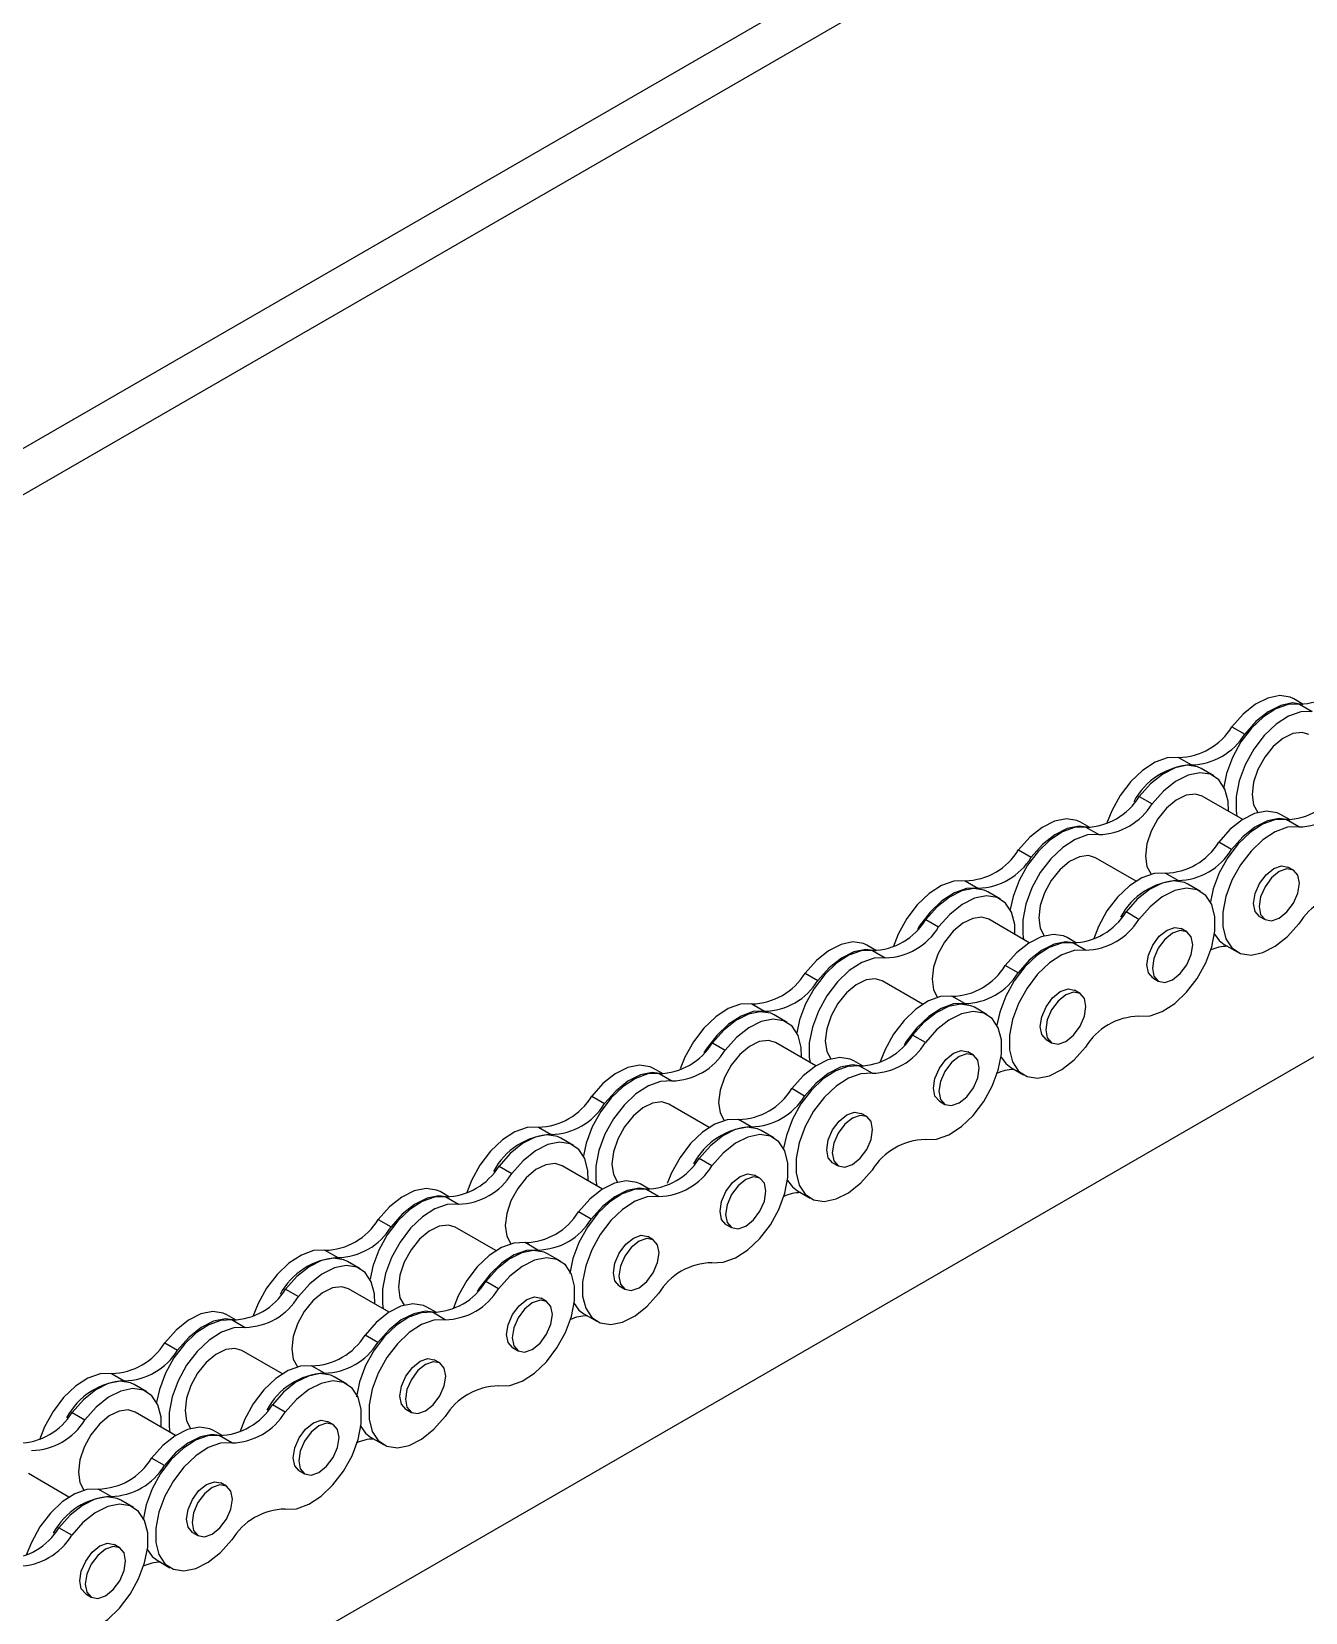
# Model space of a CAD drawing. Header units: metres. Extents: x 0 to 21025, y 0 to 14850.
# Drawn here: x 13268.2 to 13375.4, y 5586.8 to 5719.9 of the extents above; entities that cross this region are included whole.
import ezdxf

# ---------------------------------------------------------------- set-up
doc = ezdxf.new("R2010")
doc.units = ezdxf.units.M
doc.header["$LTSCALE"] = 25
doc.layers.add('SL4', color=4, linetype='Continuous')

msp = doc.modelspace()

# ---------------------------------------------------------------- linework, layer by layer
at = {"layer": 'SL4'}
for p, q in [((13072.59, 5572.262), (14009.488, 6113.122)), ((13072.59, 5568.373), (14009.488, 6109.233)), ((13171.252, 5515.305), (14108.151, 6056.165)), ((13375.242, 5663.239), (13374.442, 5663.7)), ((13374.91, 5663.267), (13375.984, 5662.646)), ((13369.237, 5661.357), (13370.312, 5660.737)), ((13364.747, 5658.765), (13365.822, 5658.145)), ((13367.719, 5657.213), (13366.644, 5657.834)), ((13361.439, 5655.49), (13362.514, 5654.87)), ((13370.146, 5653.549), (13366.739, 5655.516)), ((13357.281, 5652.87), (13356.482, 5653.332)), ((13374.126, 5653.514), (13373.326, 5653.976)), ((13374.869, 5652.922), (13373.794, 5653.543)), ((13356.949, 5652.898), (13358.024, 5652.278)), ((13351.277, 5650.989), (13352.352, 5650.368)), ((13369.196, 5651.012), (13368.121, 5651.633)), ((13361.166, 5648.365), (13357.759, 5650.332)), ((13374.419, 5649.279), (13373.953, 5649.548)), ((13346.787, 5648.397), (13347.861, 5647.776)), ((13364.706, 5648.42), (13363.631, 5649.041)), ((13366.603, 5647.489), (13365.528, 5648.109)), ((13349.758, 5646.845), (13348.684, 5647.465)), ((13361.398, 5645.146), (13360.323, 5645.766)), ((13371.555, 5645.394), (13372.021, 5645.125)), ((13343.479, 5645.122), (13344.554, 5644.502)), ((13352.185, 5643.181), (13348.778, 5645.147)), ((13365.439, 5644.095), (13364.973, 5644.364)), ((13339.321, 5642.502), (13338.521, 5642.964)), ((13356.165, 5643.146), (13355.366, 5643.608)), ((13356.908, 5642.554), (13355.833, 5643.174)), ((13368.589, 5643.04), (13369.664, 5642.419)), ((13338.989, 5642.53), (13340.063, 5641.91)), ((13333.316, 5640.62), (13334.391, 5640)), ((13343.205, 5637.996), (13339.798, 5639.963)), ((13351.236, 5640.644), (13350.161, 5641.265)), ((13362.575, 5640.209), (13363.04, 5639.941)), ((13346.746, 5638.052), (13345.671, 5638.672)), ((13356.458, 5638.911), (13355.993, 5639.18)), ((13328.826, 5638.028), (13329.901, 5637.408)), ((13348.643, 5637.121), (13347.568, 5637.741)), ((13331.798, 5636.476), (13330.723, 5637.097)), ((13325.518, 5634.754), (13326.593, 5634.133)), ((13334.225, 5632.812), (13330.818, 5634.779)), ((13343.438, 5634.777), (13342.363, 5635.398)), ((13353.594, 5635.025), (13354.06, 5634.756)), ((13347.478, 5633.727), (13347.012, 5633.995)), ((13321.36, 5632.134), (13320.561, 5632.595)), ((13321.028, 5632.162), (13322.103, 5631.541)), ((13338.205, 5632.778), (13337.405, 5633.239)), ((13338.948, 5632.185), (13337.873, 5632.806)), ((13350.629, 5632.671), (13351.703, 5632.051)), ((13333.275, 5630.276), (13332.2, 5630.896)), ((13315.356, 5630.252), (13316.431, 5629.632)), ((13325.245, 5627.628), (13321.838, 5629.595)), ((13344.614, 5629.841), (13345.08, 5629.572)), ((13328.785, 5627.684), (13327.71, 5628.304)), ((13338.498, 5628.542), (13338.032, 5628.811)), ((13310.866, 5627.66), (13311.94, 5627.039)), ((13313.837, 5626.108), (13312.763, 5626.728)), ((13330.682, 5626.752), (13329.607, 5627.373)), ((13307.558, 5624.385), (13308.633, 5623.765)), ((13316.264, 5622.444), (13312.857, 5624.411)), ((13325.477, 5624.409), (13324.402, 5625.029)), ((13335.634, 5624.657), (13336.1, 5624.388)), ((13320.244, 5622.409), (13319.445, 5622.871)), ((13329.518, 5623.358), (13329.052, 5623.627)), ((13303.4, 5621.765), (13302.6, 5622.227)), ((13303.068, 5621.793), (13304.142, 5621.173)), ((13320.987, 5621.817), (13319.912, 5622.437)), ((13332.668, 5622.303), (13333.743, 5621.682)), ((13315.315, 5619.907), (13314.24, 5620.528)), ((13297.395, 5619.884), (13298.47, 5619.263)), ((13307.284, 5617.26), (13303.877, 5619.226)), ((13326.654, 5619.473), (13327.119, 5619.204)), ((13310.825, 5617.315), (13309.75, 5617.936)), ((13320.537, 5618.174), (13320.072, 5618.443)), ((13292.905, 5617.292), (13293.98, 5616.671)), ((13295.877, 5615.74), (13294.802, 5616.36)), ((13312.722, 5616.384), (13311.647, 5617.004)), ((13289.597, 5614.017), (13290.672, 5613.396)), ((13298.304, 5612.075), (13294.897, 5614.042)), ((13307.517, 5614.041), (13306.442, 5614.661)), ((13317.673, 5614.288), (13318.139, 5614.02)), ((13302.284, 5612.041), (13301.484, 5612.503)), ((13303.027, 5611.449), (13301.952, 5612.069)), ((13311.557, 5612.99), (13311.091, 5613.259)), ((13285.439, 5611.397), (13284.64, 5611.858)), ((13285.107, 5611.425), (13286.182, 5610.804)), ((13314.708, 5611.934), (13315.782, 5611.314)), ((13279.435, 5609.515), (13280.51, 5608.895)), ((13297.354, 5609.539), (13296.279, 5610.159)), ((13289.324, 5606.891), (13285.917, 5608.858)), ((13302.577, 5607.806), (13302.111, 5608.074)), ((13308.693, 5609.104), (13309.159, 5608.835)), ((13274.945, 5606.923), (13276.019, 5606.303)), ((13292.864, 5606.947), (13291.789, 5607.567)), ((13277.916, 5605.371), (13276.842, 5605.992)), ((13294.761, 5606.015), (13293.686, 5606.636)), ((13289.556, 5603.672), (13288.481, 5604.293)), ((13271.637, 5603.649), (13272.712, 5603.028)), ((13280.343, 5601.707), (13276.936, 5603.674)), ((13293.597, 5602.622), (13293.131, 5602.89)), ((13299.713, 5603.92), (13300.179, 5603.651)), ((13284.323, 5601.673), (13283.524, 5602.134)), ((13285.066, 5601.08), (13283.991, 5601.701)), ((13296.747, 5601.566), (13297.822, 5600.946)), ((13279.394, 5599.171), (13278.319, 5599.791)), ((13290.733, 5598.736), (13291.198, 5598.467)), ((13271.363, 5596.523), (13267.956, 5598.49)), ((13284.616, 5597.437), (13284.151, 5597.706)), ((13274.904, 5596.578), (13273.829, 5597.199)), ((13276.801, 5595.647), (13275.726, 5596.268)), ((13271.596, 5593.304), (13270.521, 5593.924)), ((13281.752, 5593.552), (13282.218, 5593.283)), ((13275.636, 5592.253), (13275.17, 5592.522)), ((13278.787, 5591.198), (13279.861, 5590.577)), ((13272.772, 5588.367), (13273.238, 5588.099))]:
    msp.add_line(p, q, dxfattribs=at)
at = {"layer": 'SL4', "flags": 128}
for points in [[(13374.442, 5663.7), (13374.15, 5663.839), (13373.263, 5663.976), (13372.265, 5663.774), (13371.218, 5663.245), (13370.187, 5662.422), (13369.237, 5661.357)], [(13374.91, 5663.267), (13373.96, 5663.235), (13372.929, 5662.868), (13371.882, 5662.188), (13370.883, 5661.237), (13369.997, 5660.076), (13369.278, 5658.778), (13368.773, 5657.424), (13368.518, 5656.162)], [(13375.984, 5662.646), (13375.035, 5662.615), (13374.004, 5662.247), (13372.957, 5661.567), (13371.958, 5660.617), (13371.072, 5659.456), (13370.353, 5658.158), (13369.847, 5656.803), (13369.586, 5655.479), (13369.586, 5654.267), (13369.66, 5653.829)], [(13375.16, 5663.241), (13374.338, 5663.356), (13373.34, 5663.153), (13372.292, 5662.624), (13371.261, 5661.801), (13370.312, 5660.737)], [(13375.719, 5660.7), (13375.139, 5660.879), (13374.362, 5660.782), (13373.53, 5660.374), (13372.716, 5659.69), (13371.994, 5658.791), (13371.426, 5657.756), (13371.064, 5656.679), (13370.939, 5655.654)], [(13364.747, 5658.765), (13363.798, 5658.734), (13362.767, 5658.366), (13361.719, 5657.686), (13360.721, 5656.735), (13359.835, 5655.575), (13359.116, 5654.276), (13358.69, 5653.184)], [(13366.644, 5657.834), (13366.352, 5657.972), (13365.466, 5658.109), (13364.467, 5657.907), (13363.42, 5657.378), (13362.389, 5656.555), (13361.439, 5655.49)], [(13368.939, 5654.245), (13368.912, 5655.09), (13368.651, 5656.113), (13368.145, 5656.883), (13367.427, 5657.351), (13366.54, 5657.489), (13365.542, 5657.287), (13364.494, 5656.758), (13363.464, 5655.935), (13362.514, 5654.87)], [(13366.739, 5655.516), (13366.159, 5655.695), (13365.382, 5655.598), (13364.55, 5655.19), (13363.736, 5654.506), (13363.013, 5653.606), (13362.446, 5652.572), (13362.083, 5651.495), (13361.959, 5650.47)], [(13370.939, 5655.654), (13371.064, 5654.773), (13371.409, 5654.132)], [(13356.482, 5653.332), (13356.189, 5653.47), (13355.303, 5653.608), (13354.305, 5653.406), (13353.257, 5652.876), (13352.226, 5652.054), (13351.277, 5650.989)], [(13373.794, 5653.543), (13372.844, 5653.511), (13371.813, 5653.144), (13370.766, 5652.463), (13369.768, 5651.513), (13368.881, 5650.352), (13368.163, 5649.054), (13367.657, 5647.7), (13367.425, 5646.618)], [(13373.326, 5653.976), (13373.034, 5654.114), (13372.148, 5654.252), (13371.149, 5654.05), (13370.102, 5653.521), (13369.071, 5652.698), (13368.121, 5651.633)], [(13374.044, 5653.517), (13373.222, 5653.631), (13372.224, 5653.429), (13371.177, 5652.9), (13370.146, 5652.077), (13369.196, 5651.012)], [(13356.949, 5652.898), (13356, 5652.867), (13354.969, 5652.499), (13353.921, 5651.819), (13352.923, 5650.869), (13352.037, 5649.708), (13351.318, 5648.41), (13350.812, 5647.056), (13350.58, 5645.973)], [(13358.024, 5652.278), (13357.074, 5652.246), (13356.044, 5651.879), (13354.996, 5651.199), (13353.998, 5650.248), (13353.111, 5649.087), (13352.393, 5647.789), (13351.887, 5646.435), (13351.626, 5645.11), (13351.626, 5643.898), (13351.7, 5643.461)], [(13357.199, 5652.873), (13356.378, 5652.987), (13355.379, 5652.785), (13354.332, 5652.256), (13353.301, 5651.433), (13352.352, 5650.368)], [(13374.869, 5652.922), (13373.919, 5652.891), (13372.888, 5652.523), (13371.841, 5651.843), (13370.842, 5650.892), (13369.956, 5649.731), (13369.237, 5648.433), (13368.732, 5647.079), (13368.471, 5645.755), (13368.471, 5644.543), (13368.732, 5643.519), (13369.237, 5642.749), (13369.956, 5642.281), (13370.842, 5642.143), (13371.841, 5642.346), (13372.888, 5642.875), (13373.919, 5643.697), (13374.869, 5644.762)], [(13357.759, 5650.332), (13357.179, 5650.51), (13356.402, 5650.414), (13355.57, 5650.006), (13354.756, 5649.321), (13354.033, 5648.422), (13353.465, 5647.388), (13353.103, 5646.31), (13352.979, 5645.285)], [(13361.959, 5650.47), (13362.083, 5649.588), (13362.429, 5648.948)], [(13371.058, 5646.492), (13371.187, 5647.316), (13371.555, 5648.163), (13372.105, 5648.905), (13372.754, 5649.429), (13373.403, 5649.655), (13373.953, 5649.548)], [(13371.524, 5646.223), (13371.653, 5645.548), (13372.02, 5645.125), (13372.571, 5645.018), (13373.22, 5645.244), (13373.869, 5645.767), (13374.419, 5646.509), (13374.787, 5647.357), (13374.916, 5648.181), (13374.787, 5648.856), (13374.419, 5649.279), (13373.869, 5649.386), (13373.22, 5649.16), (13372.571, 5648.637), (13372.02, 5647.895), (13371.653, 5647.047), (13371.524, 5646.223)], [(13346.787, 5648.397), (13345.837, 5648.365), (13344.806, 5647.998), (13343.759, 5647.317), (13342.76, 5646.367), (13341.874, 5645.206), (13341.155, 5643.908), (13340.729, 5642.816)], [(13363.631, 5649.041), (13362.682, 5649.009), (13361.651, 5648.642), (13360.603, 5647.962), (13359.605, 5647.011), (13358.719, 5645.85), (13358, 5644.552), (13357.574, 5643.46)], [(13365.528, 5648.109), (13365.236, 5648.248), (13364.35, 5648.385), (13363.351, 5648.183), (13362.304, 5647.654), (13361.273, 5646.831), (13360.323, 5645.766)], [(13347.861, 5647.776), (13346.912, 5647.745), (13345.881, 5647.377), (13344.833, 5646.697), (13343.835, 5645.747), (13342.949, 5644.586), (13342.761, 5644.287)], [(13348.684, 5647.465), (13348.391, 5647.604), (13347.505, 5647.741), (13346.507, 5647.539), (13345.459, 5647.01), (13344.428, 5646.187), (13343.479, 5645.122)], [(13350.979, 5643.877), (13350.952, 5644.721), (13350.691, 5645.744), (13350.185, 5646.515), (13349.466, 5646.983), (13348.58, 5647.121), (13347.581, 5646.918), (13346.534, 5646.389), (13345.503, 5645.566), (13344.554, 5644.502)], [(13361.398, 5636.986), (13362.348, 5637.017), (13363.379, 5637.385), (13364.426, 5638.065), (13365.424, 5639.016), (13366.311, 5640.177), (13367.03, 5641.475), (13367.535, 5642.829), (13367.796, 5644.153), (13367.796, 5645.365), (13367.535, 5646.389), (13367.03, 5647.159), (13366.311, 5647.627), (13365.424, 5647.765), (13364.426, 5647.562), (13363.379, 5647.033), (13362.348, 5646.211), (13361.398, 5645.146)], [(13348.778, 5645.147), (13348.199, 5645.326), (13347.422, 5645.23), (13346.589, 5644.821), (13345.776, 5644.137), (13345.053, 5643.238), (13344.485, 5642.204), (13344.123, 5641.126), (13343.998, 5640.101)], [(13352.979, 5645.285), (13353.103, 5644.404), (13353.448, 5643.764)], [(13371.555, 5645.394), (13371.555, 5645.394), (13371.187, 5645.817), (13371.058, 5646.492)], [(13362.078, 5641.308), (13362.207, 5642.132), (13362.575, 5642.979), (13363.125, 5643.721), (13363.774, 5644.245), (13364.423, 5644.471), (13364.973, 5644.364)], [(13362.543, 5641.039), (13362.673, 5640.364), (13363.04, 5639.941), (13363.59, 5639.834), (13364.239, 5640.059), (13364.888, 5640.583), (13365.439, 5641.325), (13365.806, 5642.173), (13365.935, 5642.997), (13365.806, 5643.672), (13365.439, 5644.095), (13364.888, 5644.202), (13364.239, 5643.976), (13363.59, 5643.453), (13363.04, 5642.71), (13362.673, 5641.863), (13362.543, 5641.039)], [(13338.521, 5642.964), (13338.229, 5643.102), (13337.342, 5643.239), (13336.344, 5643.037), (13335.297, 5642.508), (13334.266, 5641.685), (13333.316, 5640.62)], [(13339.239, 5642.505), (13338.417, 5642.619), (13337.419, 5642.417), (13336.371, 5641.888), (13335.34, 5641.065), (13334.391, 5640)], [(13355.833, 5643.174), (13354.884, 5643.143), (13353.853, 5642.775), (13352.805, 5642.095), (13351.807, 5641.144), (13350.921, 5639.984), (13350.202, 5638.685), (13349.696, 5637.331), (13349.465, 5636.249)], [(13355.366, 5643.608), (13355.074, 5643.746), (13354.187, 5643.883), (13353.189, 5643.681), (13352.141, 5643.152), (13351.11, 5642.329), (13350.161, 5641.265)], [(13356.083, 5643.149), (13355.262, 5643.263), (13354.264, 5643.061), (13353.216, 5642.532), (13352.185, 5641.709), (13351.236, 5640.644)], [(13367.767, 5643.911), (13368.163, 5643.37), (13368.589, 5643.04)], [(13338.989, 5642.53), (13338.039, 5642.499), (13337.008, 5642.131), (13335.961, 5641.451), (13334.962, 5640.5), (13334.076, 5639.339), (13333.357, 5638.041), (13332.852, 5636.687), (13332.62, 5635.605)], [(13340.063, 5641.91), (13339.114, 5641.878), (13338.083, 5641.511), (13337.036, 5640.83), (13336.037, 5639.88), (13335.151, 5638.719), (13334.432, 5637.421), (13333.926, 5636.067), (13333.665, 5634.742), (13333.665, 5633.53), (13333.739, 5633.092)], [(13356.908, 5642.554), (13355.959, 5642.522), (13354.928, 5642.155), (13353.88, 5641.474), (13352.882, 5640.524), (13351.996, 5639.363), (13351.277, 5638.065), (13350.771, 5636.711), (13350.51, 5635.386), (13350.51, 5634.174), (13350.771, 5633.151), (13351.277, 5632.381), (13351.996, 5631.912), (13352.882, 5631.775), (13353.88, 5631.977), (13354.928, 5632.506), (13355.959, 5633.329), (13356.908, 5634.394)], [(13362.575, 5640.209), (13362.575, 5640.209), (13362.207, 5640.633), (13362.078, 5641.308)], [(13339.798, 5639.963), (13339.218, 5640.142), (13338.441, 5640.046), (13337.609, 5639.637), (13336.795, 5638.953), (13336.073, 5638.054), (13335.505, 5637.019), (13335.143, 5635.942), (13335.018, 5634.917)], [(13343.998, 5640.101), (13344.123, 5639.22), (13344.468, 5638.58)], [(13345.671, 5638.672), (13344.721, 5638.641), (13343.69, 5638.274), (13342.643, 5637.593), (13341.645, 5636.643), (13340.758, 5635.482), (13340.04, 5634.184), (13339.613, 5633.092)], [(13353.098, 5636.123), (13353.227, 5636.947), (13353.594, 5637.795), (13354.144, 5638.537), (13354.794, 5639.061), (13355.443, 5639.286), (13355.993, 5639.18)], [(13353.563, 5635.855), (13353.692, 5635.18), (13354.06, 5634.756), (13354.61, 5634.65), (13355.259, 5634.875), (13355.908, 5635.399), (13356.458, 5636.141), (13356.826, 5636.989), (13356.955, 5637.813), (13356.826, 5638.488), (13356.458, 5638.911), (13355.908, 5639.018), (13355.259, 5638.792), (13354.61, 5638.268), (13354.06, 5637.526), (13353.692, 5636.679), (13353.563, 5635.855)], [(13328.826, 5638.028), (13327.877, 5637.997), (13326.846, 5637.629), (13325.798, 5636.949), (13324.8, 5635.999), (13323.914, 5634.838), (13323.195, 5633.54), (13322.809, 5632.57)], [(13329.901, 5637.408), (13328.951, 5637.376), (13327.921, 5637.009), (13326.873, 5636.329), (13325.875, 5635.378), (13324.988, 5634.217), (13324.801, 5633.919)], [(13330.723, 5637.097), (13330.431, 5637.235), (13329.545, 5637.373), (13328.546, 5637.17), (13327.499, 5636.641), (13326.468, 5635.818), (13325.518, 5634.754)], [(13346.746, 5638.052), (13345.796, 5638.021), (13344.765, 5637.653), (13343.718, 5636.973), (13342.719, 5636.022), (13341.833, 5634.861), (13341.646, 5634.563)], [(13347.568, 5637.741), (13347.276, 5637.879), (13346.389, 5638.017), (13345.391, 5637.815), (13344.343, 5637.285), (13343.312, 5636.463), (13342.363, 5635.398)], [(13343.438, 5626.618), (13344.387, 5626.649), (13345.418, 5627.016), (13346.466, 5627.697), (13347.464, 5628.647), (13348.35, 5629.808), (13349.069, 5631.106), (13349.575, 5632.46), (13349.836, 5633.785), (13349.836, 5634.997), (13349.575, 5636.02), (13349.069, 5636.79), (13348.35, 5637.259), (13347.464, 5637.396), (13346.466, 5637.194), (13345.418, 5636.665), (13344.387, 5635.842), (13343.438, 5634.777)], [(13333.018, 5633.509), (13332.991, 5634.353), (13332.73, 5635.376), (13332.224, 5636.146), (13331.506, 5636.615), (13330.619, 5636.752), (13329.621, 5636.55), (13328.573, 5636.021), (13327.543, 5635.198), (13326.593, 5634.133)], [(13353.594, 5635.025), (13353.594, 5635.025), (13353.227, 5635.448), (13353.098, 5636.123)], [(13330.818, 5634.779), (13330.238, 5634.958), (13329.461, 5634.862), (13328.629, 5634.453), (13327.815, 5633.769), (13327.092, 5632.87), (13326.525, 5631.835), (13326.162, 5630.758), (13326.038, 5629.733)], [(13335.018, 5634.917), (13335.143, 5634.036), (13335.488, 5633.396)], [(13337.405, 5633.239), (13337.113, 5633.378), (13336.227, 5633.515), (13335.228, 5633.313), (13334.181, 5632.784), (13333.15, 5631.961), (13332.2, 5630.896)], [(13344.117, 5630.939), (13344.246, 5631.763), (13344.614, 5632.611), (13345.164, 5633.353), (13345.813, 5633.877), (13346.462, 5634.102), (13347.012, 5633.995)], [(13344.583, 5630.67), (13344.712, 5629.995), (13345.08, 5629.572), (13345.63, 5629.465), (13346.279, 5629.691), (13346.928, 5630.215), (13347.478, 5630.957), (13347.846, 5631.804), (13347.975, 5632.628), (13347.846, 5633.303), (13347.478, 5633.727), (13346.928, 5633.833), (13346.279, 5633.608), (13345.63, 5633.084), (13345.08, 5632.342), (13344.712, 5631.494), (13344.583, 5630.67)], [(13349.806, 5633.542), (13350.202, 5633.001), (13350.629, 5632.671)], [(13321.028, 5632.162), (13320.079, 5632.13), (13319.048, 5631.763), (13318, 5631.082), (13317.002, 5630.132), (13316.116, 5628.971), (13315.397, 5627.673), (13314.891, 5626.319), (13314.659, 5625.237)], [(13320.561, 5632.595), (13320.268, 5632.733), (13319.382, 5632.871), (13318.384, 5632.669), (13317.336, 5632.14), (13316.305, 5631.317), (13315.356, 5630.252)], [(13321.278, 5632.136), (13320.457, 5632.25), (13319.458, 5632.048), (13318.411, 5631.519), (13317.38, 5630.696), (13316.431, 5629.632)], [(13337.873, 5632.806), (13336.923, 5632.774), (13335.892, 5632.407), (13334.845, 5631.727), (13333.847, 5630.776), (13332.96, 5629.615), (13332.242, 5628.317), (13331.736, 5626.963), (13331.504, 5625.881)], [(13338.948, 5632.185), (13337.998, 5632.154), (13336.967, 5631.786), (13335.92, 5631.106), (13334.921, 5630.156), (13334.035, 5628.995), (13333.316, 5627.697), (13332.811, 5626.343), (13332.55, 5625.018), (13332.55, 5623.806), (13332.811, 5622.783), (13333.316, 5622.013), (13334.035, 5621.544), (13334.921, 5621.407), (13335.92, 5621.609), (13336.967, 5622.138), (13337.998, 5622.961), (13338.948, 5624.025)], [(13338.123, 5632.78), (13337.301, 5632.895), (13336.303, 5632.692), (13335.256, 5632.163), (13334.225, 5631.34), (13333.275, 5630.276)], [(13322.103, 5631.541), (13321.153, 5631.51), (13320.123, 5631.142), (13319.075, 5630.462), (13318.077, 5629.511), (13317.19, 5628.351), (13316.472, 5627.052), (13315.966, 5625.698), (13315.705, 5624.374), (13315.705, 5623.162), (13315.779, 5622.724)], [(13344.614, 5629.841), (13344.614, 5629.841), (13344.246, 5630.264), (13344.117, 5630.939)], [(13321.838, 5629.595), (13321.258, 5629.774), (13320.481, 5629.677), (13319.649, 5629.269), (13318.835, 5628.585), (13318.112, 5627.685), (13317.544, 5626.651), (13317.182, 5625.574), (13317.058, 5624.549)], [(13326.038, 5629.733), (13326.162, 5628.852), (13326.508, 5628.212)], [(13327.71, 5628.304), (13326.761, 5628.273), (13325.73, 5627.905), (13324.682, 5627.225), (13323.684, 5626.274), (13322.798, 5625.114), (13322.079, 5623.815), (13321.712, 5622.901)], [(13335.137, 5625.755), (13335.266, 5626.579), (13335.634, 5627.427), (13336.184, 5628.169), (13336.833, 5628.693), (13337.482, 5628.918), (13338.032, 5628.811)], [(13335.603, 5625.486), (13335.732, 5624.811), (13336.099, 5624.388), (13336.65, 5624.281), (13337.299, 5624.507), (13337.948, 5625.031), (13338.498, 5625.773), (13338.866, 5626.62), (13338.995, 5627.444), (13338.866, 5628.119), (13338.498, 5628.542), (13337.948, 5628.649), (13337.299, 5628.424), (13336.65, 5627.9), (13336.099, 5627.158), (13335.732, 5626.31), (13335.603, 5625.486)], [(13310.866, 5627.66), (13309.916, 5627.629), (13308.885, 5627.261), (13307.838, 5626.581), (13306.839, 5625.63), (13305.953, 5624.469), (13305.234, 5623.171), (13304.808, 5622.079)], [(13312.763, 5626.728), (13312.47, 5626.867), (13311.584, 5627.004), (13310.586, 5626.802), (13309.538, 5626.273), (13308.507, 5625.45), (13307.558, 5624.385)], [(13329.607, 5627.373), (13329.315, 5627.511), (13328.429, 5627.648), (13327.43, 5627.446), (13326.383, 5626.917), (13325.352, 5626.094), (13324.402, 5625.029)], [(13325.477, 5616.249), (13326.427, 5616.281), (13327.458, 5616.648), (13328.505, 5617.328), (13329.503, 5618.279), (13330.39, 5619.44), (13331.109, 5620.738), (13331.614, 5622.092), (13331.875, 5623.417), (13331.875, 5624.629), (13331.614, 5625.652), (13331.109, 5626.422), (13330.39, 5626.89), (13329.503, 5627.028), (13328.505, 5626.826), (13327.458, 5626.297), (13326.427, 5625.474), (13325.477, 5624.409)], [(13315.058, 5623.14), (13315.031, 5623.985), (13314.77, 5625.008), (13314.264, 5625.778), (13313.545, 5626.246), (13312.659, 5626.384), (13311.66, 5626.182), (13310.613, 5625.652), (13309.582, 5624.83), (13308.633, 5623.765)], [(13335.634, 5624.657), (13335.634, 5624.657), (13335.266, 5625.08), (13335.137, 5625.755)], [(13312.857, 5624.411), (13312.278, 5624.59), (13311.501, 5624.493), (13310.668, 5624.085), (13309.855, 5623.4), (13309.132, 5622.501), (13308.564, 5621.467), (13308.202, 5620.389), (13308.077, 5619.365)], [(13317.058, 5624.549), (13317.182, 5623.667), (13317.527, 5623.027)], [(13319.445, 5622.871), (13319.153, 5623.009), (13318.266, 5623.147), (13317.268, 5622.945), (13316.22, 5622.415), (13315.189, 5621.593), (13314.24, 5620.528)], [(13326.157, 5620.571), (13326.286, 5621.395), (13326.654, 5622.242), (13327.204, 5622.985), (13327.853, 5623.508), (13328.502, 5623.734), (13329.052, 5623.627)], [(13326.622, 5620.302), (13326.752, 5619.627), (13327.119, 5619.204), (13327.669, 5619.097), (13328.318, 5619.323), (13328.967, 5619.846), (13329.518, 5620.589), (13329.885, 5621.436), (13330.014, 5622.26), (13329.885, 5622.935), (13329.518, 5623.358), (13328.967, 5623.465), (13328.318, 5623.24), (13327.669, 5622.716), (13327.119, 5621.974), (13326.752, 5621.126), (13326.622, 5620.302)], [(13331.846, 5623.174), (13332.242, 5622.633), (13332.668, 5622.303)], [(13303.068, 5621.793), (13302.118, 5621.762), (13301.087, 5621.394), (13300.04, 5620.714), (13299.041, 5619.764), (13298.155, 5618.603), (13297.436, 5617.304), (13296.931, 5615.95), (13296.699, 5614.868)], [(13302.6, 5622.227), (13302.308, 5622.365), (13301.421, 5622.503), (13300.423, 5622.3), (13299.376, 5621.771), (13298.345, 5620.948), (13297.395, 5619.884)], [(13303.318, 5621.768), (13302.496, 5621.882), (13301.498, 5621.68), (13300.45, 5621.151), (13299.419, 5620.328), (13298.47, 5619.263)], [(13319.912, 5622.437), (13318.963, 5622.406), (13317.932, 5622.038), (13316.884, 5621.358), (13315.886, 5620.408), (13315, 5619.247), (13314.281, 5617.949), (13313.775, 5616.595), (13313.521, 5615.333)], [(13320.987, 5621.817), (13320.038, 5621.785), (13319.007, 5621.418), (13317.959, 5620.738), (13316.961, 5619.787), (13316.075, 5618.626), (13315.356, 5617.328), (13314.85, 5615.974), (13314.589, 5614.649), (13314.589, 5613.437), (13314.85, 5612.414), (13315.356, 5611.644), (13316.075, 5611.176), (13316.961, 5611.038), (13317.959, 5611.24), (13319.007, 5611.77), (13320.038, 5612.592), (13320.987, 5613.657)], [(13320.162, 5622.412), (13319.341, 5622.526), (13318.343, 5622.324), (13317.295, 5621.795), (13316.264, 5620.972), (13315.315, 5619.907)], [(13304.142, 5621.173), (13303.193, 5621.141), (13302.162, 5620.774), (13301.115, 5620.094), (13300.116, 5619.143), (13299.23, 5617.982), (13298.511, 5616.684), (13298.005, 5615.33), (13297.744, 5614.005), (13297.744, 5612.793), (13297.818, 5612.356)], [(13326.654, 5619.473), (13326.654, 5619.473), (13326.286, 5619.896), (13326.157, 5620.571)], [(13303.877, 5619.226), (13303.297, 5619.405), (13302.52, 5619.309), (13301.688, 5618.9), (13300.874, 5618.216), (13300.152, 5617.317), (13299.584, 5616.283), (13299.222, 5615.205), (13299.097, 5614.18)], [(13308.077, 5619.365), (13308.202, 5618.483), (13308.547, 5617.843)], [(13309.75, 5617.936), (13308.8, 5617.904), (13307.769, 5617.537), (13306.722, 5616.856), (13305.724, 5615.906), (13304.837, 5614.745), (13304.119, 5613.447), (13303.692, 5612.355)], [(13317.177, 5615.387), (13317.306, 5616.211), (13317.673, 5617.058), (13318.223, 5617.8), (13318.873, 5618.324), (13319.522, 5618.55), (13320.072, 5618.443)], [(13317.642, 5615.118), (13317.771, 5614.443), (13318.139, 5614.02), (13318.689, 5613.913), (13319.338, 5614.138), (13319.987, 5614.662), (13320.537, 5615.404), (13320.905, 5616.252), (13321.034, 5617.076), (13320.905, 5617.751), (13320.537, 5618.174), (13319.987, 5618.281), (13319.338, 5618.055), (13318.689, 5617.532), (13318.139, 5616.789), (13317.771, 5615.942), (13317.642, 5615.118)], [(13292.905, 5617.292), (13291.956, 5617.26), (13290.925, 5616.893), (13289.877, 5616.212), (13288.879, 5615.262), (13287.993, 5614.101), (13287.274, 5612.803), (13286.848, 5611.711)], [(13294.802, 5616.36), (13294.51, 5616.498), (13293.624, 5616.636), (13292.625, 5616.434), (13291.578, 5615.905), (13290.547, 5615.082), (13289.597, 5614.017)], [(13297.097, 5612.772), (13297.07, 5613.616), (13296.809, 5614.639), (13296.303, 5615.409), (13295.585, 5615.878), (13294.698, 5616.015), (13293.7, 5615.813), (13292.652, 5615.284), (13291.622, 5614.461), (13290.672, 5613.396)], [(13310.825, 5617.315), (13309.875, 5617.284), (13308.844, 5616.916), (13307.797, 5616.236), (13306.798, 5615.286), (13305.912, 5614.125), (13305.725, 5613.826)], [(13311.647, 5617.004), (13311.355, 5617.143), (13310.468, 5617.28), (13309.47, 5617.078), (13308.422, 5616.549), (13307.391, 5615.726), (13306.442, 5614.661)], [(13307.517, 5605.881), (13308.466, 5605.912), (13309.497, 5606.28), (13310.545, 5606.96), (13311.543, 5607.911), (13312.429, 5609.071), (13313.148, 5610.37), (13313.654, 5611.724), (13313.915, 5613.048), (13313.915, 5614.26), (13313.654, 5615.284), (13313.148, 5616.054), (13312.429, 5616.522), (13311.543, 5616.66), (13310.545, 5616.457), (13309.497, 5615.928), (13308.466, 5615.105), (13307.517, 5614.041)], [(13317.673, 5614.288), (13317.673, 5614.288), (13317.306, 5614.712), (13317.177, 5615.387)], [(13294.897, 5614.042), (13294.317, 5614.221), (13293.54, 5614.125), (13292.708, 5613.716), (13291.894, 5613.032), (13291.171, 5612.133), (13290.604, 5611.099), (13290.241, 5610.021), (13290.117, 5608.996)], [(13299.097, 5614.18), (13299.222, 5613.299), (13299.567, 5612.659)], [(13308.196, 5610.202), (13308.325, 5611.026), (13308.693, 5611.874), (13309.243, 5612.616), (13309.892, 5613.14), (13310.541, 5613.366), (13311.091, 5613.259)], [(13284.64, 5611.858), (13284.347, 5611.997), (13283.461, 5612.134), (13282.463, 5611.932), (13281.415, 5611.403), (13280.384, 5610.58), (13279.435, 5609.515)], [(13301.952, 5612.069), (13301.002, 5612.038), (13299.971, 5611.67), (13298.924, 5610.99), (13297.926, 5610.039), (13297.039, 5608.878), (13296.321, 5607.58), (13295.815, 5606.226), (13295.56, 5604.964)], [(13301.484, 5612.503), (13301.192, 5612.641), (13300.306, 5612.778), (13299.307, 5612.576), (13298.26, 5612.047), (13297.229, 5611.224), (13296.279, 5610.159)], [(13302.202, 5612.044), (13301.38, 5612.158), (13300.382, 5611.956), (13299.335, 5611.427), (13298.304, 5610.604), (13297.354, 5609.539)], [(13308.662, 5609.934), (13308.791, 5609.259), (13309.159, 5608.836), (13309.709, 5608.729), (13310.358, 5608.954), (13311.007, 5609.478), (13311.557, 5610.22), (13311.925, 5611.068), (13312.054, 5611.892), (13311.925, 5612.567), (13311.557, 5612.99), (13311.007, 5613.097), (13310.358, 5612.871), (13309.709, 5612.347), (13309.159, 5611.605), (13308.791, 5610.758), (13308.662, 5609.934)], [(13313.835, 5612.905), (13314.281, 5612.265), (13314.708, 5611.934)], [(13285.107, 5611.425), (13284.158, 5611.393), (13283.127, 5611.026), (13282.079, 5610.346), (13281.081, 5609.395), (13280.195, 5608.234), (13279.476, 5606.936), (13278.97, 5605.582), (13278.738, 5604.5)], [(13286.182, 5610.804), (13285.232, 5610.773), (13284.202, 5610.406), (13283.154, 5609.725), (13282.156, 5608.775), (13281.269, 5607.614), (13280.551, 5606.316), (13280.045, 5604.962), (13279.784, 5603.637), (13279.784, 5602.425), (13279.858, 5601.987)], [(13285.357, 5611.399), (13284.536, 5611.514), (13283.537, 5611.312), (13282.49, 5610.782), (13281.459, 5609.96), (13280.51, 5608.895)], [(13303.027, 5611.449), (13302.077, 5611.417), (13301.046, 5611.05), (13299.999, 5610.369), (13299, 5609.419), (13298.114, 5608.258), (13297.395, 5606.96), (13296.89, 5605.606), (13296.629, 5604.281), (13296.629, 5603.069), (13296.89, 5602.046), (13297.395, 5601.276), (13298.114, 5600.807), (13299, 5600.67), (13299.999, 5600.872), (13301.046, 5601.401), (13302.077, 5602.224), (13303.027, 5603.289)], [(13308.693, 5609.104), (13308.693, 5609.104), (13308.325, 5609.527), (13308.196, 5610.202)], [(13285.917, 5608.858), (13285.337, 5609.037), (13284.56, 5608.941), (13283.728, 5608.532), (13282.914, 5607.848), (13282.191, 5606.949), (13281.623, 5605.914), (13281.261, 5604.837), (13281.137, 5603.812)], [(13290.117, 5608.996), (13290.241, 5608.115), (13290.587, 5607.475)], [(13299.216, 5605.018), (13299.345, 5605.842), (13299.713, 5606.69), (13300.263, 5607.432), (13300.912, 5607.956), (13301.561, 5608.181), (13302.111, 5608.074)], [(13274.945, 5606.923), (13273.995, 5606.892), (13272.964, 5606.524), (13271.917, 5605.844), (13270.918, 5604.893), (13270.032, 5603.733), (13269.313, 5602.434), (13268.887, 5601.342)], [(13291.789, 5607.567), (13290.84, 5607.536), (13289.809, 5607.168), (13288.761, 5606.488), (13287.763, 5605.538), (13286.877, 5604.377), (13286.158, 5603.079), (13285.732, 5601.987)], [(13293.686, 5606.636), (13293.394, 5606.774), (13292.508, 5606.912), (13291.509, 5606.709), (13290.462, 5606.18), (13289.431, 5605.358), (13288.481, 5604.293)], [(13299.682, 5604.749), (13299.811, 5604.074), (13300.178, 5603.651), (13300.729, 5603.544), (13301.378, 5603.77), (13302.027, 5604.294), (13302.577, 5605.036), (13302.945, 5605.884), (13303.074, 5606.708), (13302.945, 5607.382), (13302.577, 5607.806), (13302.027, 5607.913), (13301.378, 5607.687), (13300.729, 5607.163), (13300.178, 5606.421), (13299.811, 5605.573), (13299.682, 5604.749)], [(13276.842, 5605.992), (13276.549, 5606.13), (13275.663, 5606.267), (13274.665, 5606.065), (13273.617, 5605.536), (13272.586, 5604.713), (13271.637, 5603.649)], [(13279.137, 5602.404), (13279.11, 5603.248), (13278.849, 5604.271), (13278.343, 5605.041), (13277.624, 5605.51), (13276.738, 5605.647), (13275.739, 5605.445), (13274.692, 5604.916), (13273.661, 5604.093), (13272.712, 5603.028)], [(13289.556, 5595.512), (13290.506, 5595.544), (13291.537, 5595.911), (13292.584, 5596.592), (13293.582, 5597.542), (13294.469, 5598.703), (13295.188, 5600.001), (13295.693, 5601.355), (13295.954, 5602.68), (13295.954, 5603.892), (13295.693, 5604.915), (13295.188, 5605.685), (13294.469, 5606.154), (13293.582, 5606.291), (13292.584, 5606.089), (13291.537, 5605.56), (13290.506, 5604.737), (13289.556, 5603.672)], [(13299.713, 5603.92), (13299.713, 5603.92), (13299.345, 5604.343), (13299.216, 5605.018)], [(13276.936, 5603.674), (13276.357, 5603.853), (13275.58, 5603.756), (13274.747, 5603.348), (13273.934, 5602.664), (13273.211, 5601.764), (13272.643, 5600.73), (13272.281, 5599.653), (13272.156, 5598.628)], [(13281.137, 5603.812), (13281.261, 5602.931), (13281.606, 5602.291)], [(13290.236, 5599.834), (13290.365, 5600.658), (13290.733, 5601.506), (13291.283, 5602.248), (13291.932, 5602.772), (13292.581, 5602.997), (13293.131, 5602.89)], [(13290.701, 5599.565), (13290.831, 5598.89), (13291.198, 5598.467), (13291.748, 5598.36), (13292.397, 5598.586), (13293.046, 5599.11), (13293.597, 5599.852), (13293.964, 5600.699), (13294.093, 5601.523), (13293.964, 5602.198), (13293.597, 5602.621), (13293.046, 5602.728), (13292.397, 5602.503), (13291.748, 5601.979), (13291.198, 5601.237), (13290.831, 5600.389), (13290.701, 5599.565)], [(13283.991, 5601.701), (13283.042, 5601.669), (13282.011, 5601.302), (13280.963, 5600.621), (13279.965, 5599.671), (13279.079, 5598.51), (13278.36, 5597.212), (13277.854, 5595.858), (13277.6, 5594.596)], [(13283.524, 5602.134), (13283.232, 5602.272), (13282.345, 5602.41), (13281.347, 5602.208), (13280.299, 5601.679), (13279.268, 5600.856), (13278.319, 5599.791)], [(13284.241, 5601.675), (13283.42, 5601.789), (13282.422, 5601.587), (13281.374, 5601.058), (13280.343, 5600.235), (13279.394, 5599.171)], [(13295.874, 5602.537), (13296.321, 5601.896), (13296.747, 5601.566)], [(13285.066, 5601.08), (13284.117, 5601.049), (13283.086, 5600.681), (13282.038, 5600.001), (13281.04, 5599.05), (13280.154, 5597.89), (13279.435, 5596.591), (13278.929, 5595.237), (13278.668, 5593.913), (13278.668, 5592.701), (13278.929, 5591.677), (13279.435, 5590.907), (13280.154, 5590.439), (13281.04, 5590.301), (13282.038, 5590.504), (13283.086, 5591.033), (13284.117, 5591.856), (13285.066, 5592.92)], [(13290.733, 5598.736), (13290.733, 5598.736), (13290.365, 5599.159), (13290.236, 5599.834)], [(13272.156, 5598.628), (13272.281, 5597.746), (13272.626, 5597.106)], [(13281.256, 5594.65), (13281.385, 5595.474), (13281.752, 5596.321), (13282.302, 5597.064), (13282.952, 5597.587), (13283.601, 5597.813), (13284.151, 5597.706)], [(13281.721, 5594.381), (13281.85, 5593.706), (13282.218, 5593.283), (13282.768, 5593.176), (13283.417, 5593.402), (13284.066, 5593.925), (13284.616, 5594.668), (13284.984, 5595.515), (13285.113, 5596.339), (13284.984, 5597.014), (13284.616, 5597.437), (13284.066, 5597.544), (13283.417, 5597.319), (13282.768, 5596.795), (13282.218, 5596.053), (13281.85, 5595.205), (13281.721, 5594.381)], [(13273.829, 5597.199), (13272.879, 5597.168), (13271.848, 5596.8), (13270.801, 5596.12), (13269.803, 5595.169), (13268.916, 5594.008), (13268.198, 5592.71), (13267.771, 5591.618)], [(13275.726, 5596.268), (13275.434, 5596.406), (13274.547, 5596.543), (13273.549, 5596.341), (13272.501, 5595.812), (13271.47, 5594.989), (13270.521, 5593.924)], [(13271.596, 5585.144), (13272.545, 5585.176), (13273.576, 5585.543), (13274.624, 5586.223), (13275.622, 5587.174), (13276.508, 5588.335), (13277.227, 5589.633), (13277.733, 5590.987), (13277.994, 5592.312), (13277.994, 5593.524), (13277.733, 5594.547), (13277.227, 5595.317), (13276.508, 5595.785), (13275.622, 5595.923), (13274.624, 5595.721), (13273.576, 5595.191), (13272.545, 5594.369), (13271.596, 5593.304)], [(13281.752, 5593.552), (13281.752, 5593.552), (13281.385, 5593.975), (13281.256, 5594.65)], [(13272.275, 5589.466), (13272.404, 5590.29), (13272.772, 5591.137), (13273.322, 5591.879), (13273.971, 5592.403), (13274.62, 5592.629), (13275.17, 5592.522)], [(13272.741, 5589.197), (13272.87, 5588.522), (13273.238, 5588.099), (13273.788, 5587.992), (13274.437, 5588.217), (13275.086, 5588.741), (13275.636, 5589.483), (13276.004, 5590.331), (13276.133, 5591.155), (13276.004, 5591.83), (13275.636, 5592.253), (13275.086, 5592.36), (13274.437, 5592.134), (13273.788, 5591.611), (13273.238, 5590.868), (13272.87, 5590.021), (13272.741, 5589.197)], [(13277.914, 5592.168), (13278.36, 5591.528), (13278.787, 5591.198)], [(13272.772, 5588.367), (13272.772, 5588.368), (13272.404, 5588.791), (13272.275, 5589.466)]]:
    msp.add_lwpolyline(points, dxfattribs=at)
at = {"layer": 'SL4'}
for centre, radius, start, end in [((13374.8, 5668.642), 5.376, 271.17027, 328.82435), ((13364.637, 5664.14), 5.376, 271.17027, 328.82435), ((13365.712, 5663.52), 5.376, 271.17027, 328.82435), ((13366.14, 5652.298), 5.855, 93.11014, 152.07323), ((13373.684, 5658.918), 5.376, 271.17027, 328.82435), ((13356.839, 5658.274), 5.376, 271.17027, 328.82435), ((13357.914, 5657.653), 5.376, 271.17027, 328.82435), ((13374.759, 5658.297), 5.376, 271.17027, 328.82435), ((13346.677, 5653.772), 5.376, 271.17027, 328.82435), ((13363.521, 5654.416), 5.376, 271.17027, 328.82435), ((13364.596, 5653.796), 5.376, 271.17027, 328.82435), ((13347.752, 5653.151), 5.376, 271.17027, 328.82435), ((13365.024, 5642.574), 5.855, 93.11014, 152.07323), ((13379.469, 5641.979), 5.376, 91.17027, 148.82435), ((13355.724, 5648.549), 5.376, 271.17027, 328.82435), ((13338.879, 5647.905), 5.376, 271.17027, 328.82435), ((13339.954, 5647.285), 5.376, 271.17027, 328.82435), ((13356.798, 5647.929), 5.376, 271.17027, 328.82435), ((13368.893, 5639.434), 3.446, 90.48439, 114.65208), ((13328.716, 5643.404), 5.376, 271.17027, 328.82435), ((13329.791, 5642.783), 5.376, 271.17027, 328.82435), ((13345.561, 5644.048), 5.376, 271.17027, 328.82435), ((13346.636, 5643.427), 5.376, 271.17027, 328.82435), ((13361.508, 5631.611), 5.376, 91.17027, 148.82435), ((13320.918, 5637.537), 5.376, 271.17027, 328.82435), ((13337.763, 5638.181), 5.376, 271.17027, 328.82435), ((13338.838, 5637.561), 5.376, 271.17027, 328.82435), ((13321.993, 5636.916), 5.376, 271.17027, 328.82435), ((13350.938, 5629.024), 3.488, 90.56121, 116.02926), ((13327.6, 5633.679), 5.376, 271.17027, 328.82435), ((13310.756, 5633.035), 5.376, 271.17027, 328.82435), ((13311.831, 5632.415), 5.376, 271.17027, 328.82435), ((13328.675, 5633.059), 5.376, 271.17027, 328.82435), ((13312.258, 5621.193), 5.855, 93.11014, 152.07323), ((13329.103, 5621.837), 5.855, 93.11014, 152.07323), ((13343.548, 5621.242), 5.376, 91.17027, 148.82435), ((13302.958, 5627.168), 5.376, 271.17027, 328.82435), ((13319.803, 5627.813), 5.376, 271.17027, 328.82435), ((13320.877, 5627.192), 5.376, 271.17027, 328.82435), ((13304.033, 5626.548), 5.376, 271.17027, 328.82435), ((13332.972, 5618.698), 3.446, 90.48433, 114.65113), ((13309.64, 5623.311), 5.376, 271.17027, 328.82435), ((13292.795, 5622.667), 5.376, 271.17027, 328.82435), ((13293.87, 5622.046), 5.376, 271.17027, 328.82435), ((13310.715, 5622.69), 5.376, 271.17027, 328.82435), ((13294.298, 5610.824), 5.855, 93.11014, 152.07323), ((13325.587, 5610.874), 5.376, 91.17027, 148.82435), ((13284.997, 5616.8), 5.376, 271.17027, 328.82435), ((13286.072, 5616.18), 5.376, 271.17027, 328.82435), ((13301.842, 5617.444), 5.376, 271.17027, 328.82435), ((13302.917, 5616.824), 5.376, 271.17027, 328.82435), ((13315.012, 5608.329), 3.446, 90.48436, 114.6516), ((13274.835, 5612.298), 5.376, 271.17027, 328.82435), ((13291.679, 5612.943), 5.376, 271.17027, 328.82435), ((13292.754, 5612.322), 5.376, 271.17027, 328.82435), ((13275.91, 5611.678), 5.376, 271.17027, 328.82435), ((13293.182, 5601.1), 5.855, 93.11014, 152.07323), ((13276.337, 5600.456), 5.855, 93.11014, 152.07323), ((13307.627, 5600.506), 5.376, 91.17027, 148.82435), ((13283.882, 5607.076), 5.376, 271.17027, 328.82435), ((13267.037, 5606.432), 5.376, 271.17027, 328.82435), ((13268.112, 5605.811), 5.376, 271.17027, 328.82435), ((13284.956, 5606.455), 5.376, 271.17027, 328.82435), ((13297.056, 5597.919), 3.488, 90.56121, 116.02926), ((13273.719, 5602.574), 5.376, 271.17027, 328.82435), ((13274.794, 5601.954), 5.376, 271.17027, 328.82435), ((13275.221, 5590.732), 5.855, 93.11014, 152.07323), ((13289.666, 5590.137), 5.376, 91.17027, 148.82435), ((13265.921, 5596.708), 5.376, 271.17027, 328.82435), ((13266.996, 5596.087), 5.376, 271.17027, 328.82435), ((13279.091, 5587.592), 3.446, 90.48436, 114.6516)]:
    msp.add_arc(centre, radius, start, end, dxfattribs=at)

doc.saveas('drawing.dxf')
